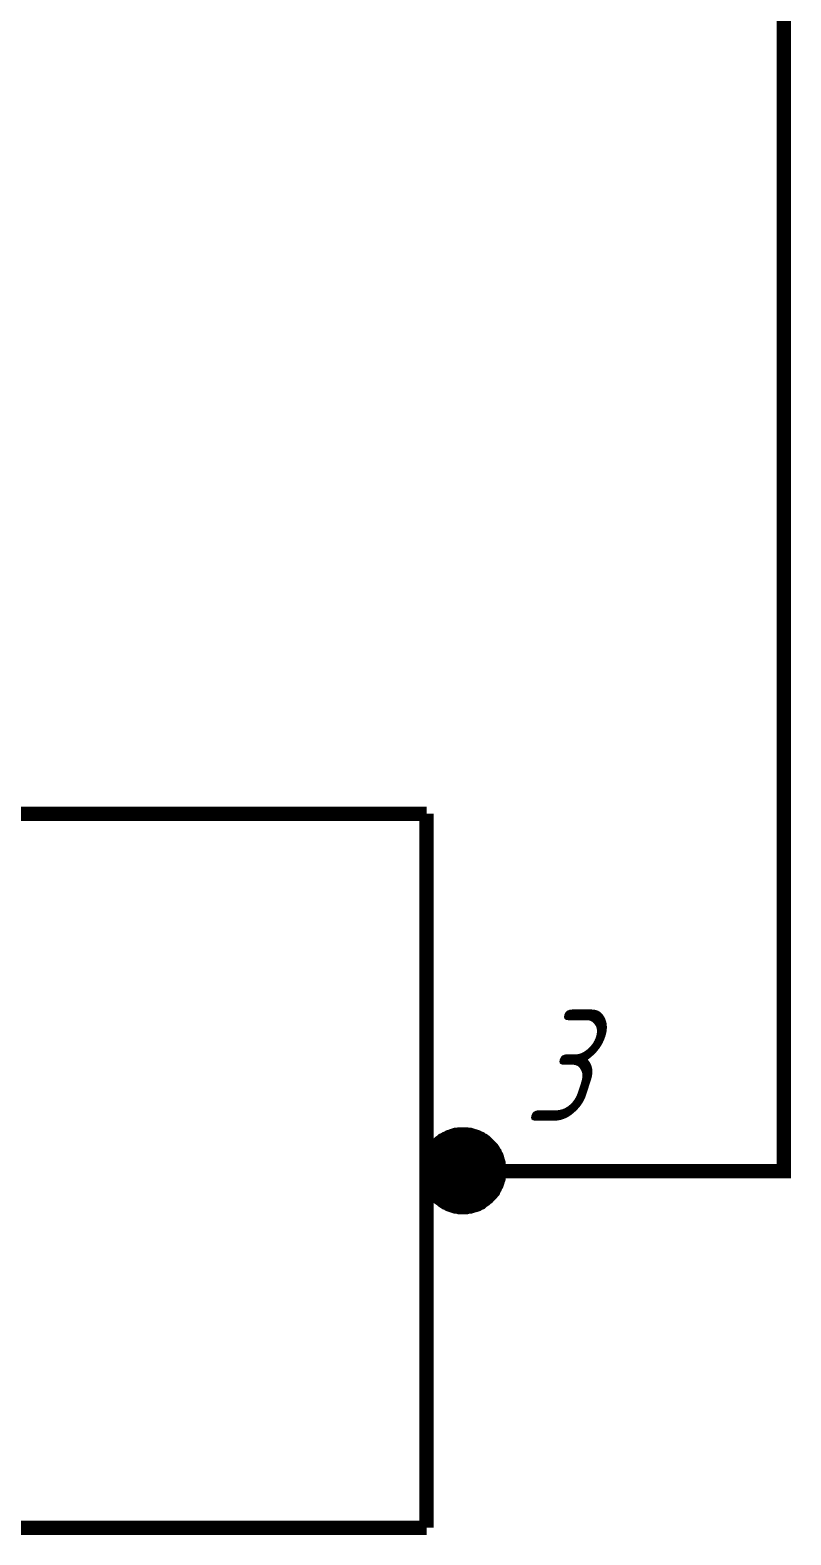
# Model space of a CAD drawing. Header units: millimetres. Extents: x 0 to 420, y 0 to 297.
# Drawn here: x 356.64 to 372.63, y 102.34 to 133.96 of the extents above; entities that cross this region are included whole.
import ezdxf

# ---------------------------------------------------------------- set-up
doc = ezdxf.new("R2010")
doc.units = ezdxf.units.MM
doc.layers.add('Sheet', color=255, linetype='Continuous')
doc.styles.add('GOST', font='', dxfattribs={"oblique": 18})
doc.styles.get('GOST').set_extended_font_data('GOST type A')

msp = doc.modelspace()

# ---------------------------------------------------------------- linework, layer by layer
at = {"layer": 'Sheet'}
for points, const_width in [([(162.53, 239.999), (152.515, 239.999), (152.515, 159.999), (226.999, 159.999), (372.485, 159.999), (372.485, 109.983), (369.993, 109.983)], 0.3), ([(349.985, 117.495), (364.974, 117.495)], 0.3), ([(364.974, 117.495), (364.974, 102.492)], 0.3), ([(365.737, 110.757), (365.704, 110.757), (365.659, 110.757), (365.625, 110.746), (365.58, 110.746), (365.546, 110.735), (365.513, 110.724), (365.479, 110.712), (365.445, 110.701), (365.412, 110.679), (365.378, 110.668), (365.344, 110.645), (365.311, 110.634), (365.288, 110.611), (365.254, 110.589), (365.221, 110.555), (365.198, 110.533), (365.176, 110.51), (365.153, 110.477), (365.131, 110.454), (365.109, 110.42), (365.086, 110.387), (365.064, 110.364), (365.052, 110.331), (365.03, 110.297), (365.019, 110.263), (365.007, 110.218), (364.996, 110.185), (364.985, 110.151), (364.985, 110.106), (364.974, 110.072), (364.974, 110.039), (364.974, 109.994)], 0.3), ([(364.974, 109.994), (364.974, 110.039), (364.974, 110.072), (364.985, 110.106), (364.985, 110.151), (364.996, 110.185), (365.007, 110.218), (365.019, 110.263), (365.03, 110.297), (365.052, 110.331), (365.064, 110.364), (365.086, 110.387), (365.109, 110.42), (365.131, 110.454), (365.153, 110.477), (365.176, 110.51), (365.198, 110.533), (365.221, 110.555), (365.254, 110.589), (365.288, 110.611), (365.311, 110.634), (365.344, 110.645), (365.378, 110.668), (365.412, 110.679), (365.445, 110.701), (365.479, 110.712), (365.513, 110.724), (365.546, 110.735), (365.58, 110.746), (365.625, 110.746), (365.659, 110.757), (365.704, 110.757), (365.737, 110.757)], 0.0991), ([(366.501, 109.994), (366.501, 110.039), (366.501, 110.072), (366.49, 110.106), (366.49, 110.151), (366.478, 110.185), (366.467, 110.218), (366.456, 110.263), (366.445, 110.297), (366.422, 110.331), (366.411, 110.364), (366.388, 110.387), (366.377, 110.42), (366.355, 110.454), (366.332, 110.477), (366.299, 110.51), (366.276, 110.533), (366.254, 110.555), (366.22, 110.589), (366.198, 110.611), (366.164, 110.634), (366.13, 110.645), (366.108, 110.668), (366.074, 110.679), (366.04, 110.701), (366.007, 110.712), (365.962, 110.724), (365.928, 110.735), (365.894, 110.746), (365.85, 110.746), (365.816, 110.757), (365.782, 110.757), (365.737, 110.757)], 0.3), ([(365.737, 110.757), (365.737, 110.757)], 0.0991), ([(365.737, 110.757), (365.782, 110.757), (365.816, 110.757), (365.85, 110.746), (365.894, 110.746), (365.928, 110.735), (365.962, 110.724), (366.007, 110.712), (366.04, 110.701), (366.074, 110.679), (366.108, 110.668), (366.13, 110.645), (366.164, 110.634), (366.198, 110.611), (366.22, 110.589), (366.254, 110.555), (366.276, 110.533), (366.299, 110.51), (366.332, 110.477), (366.355, 110.454), (366.377, 110.42), (366.388, 110.387), (366.411, 110.364), (366.422, 110.331), (366.445, 110.297), (366.456, 110.263), (366.467, 110.218), (366.478, 110.185), (366.49, 110.151), (366.49, 110.106), (366.501, 110.072), (366.501, 110.039), (366.501, 109.994)], 0.0991), ([(364.974, 109.994), (364.974, 109.96), (364.974, 109.915), (364.985, 109.881), (364.985, 109.837), (364.996, 109.803), (365.007, 109.769), (365.019, 109.735), (365.03, 109.702), (365.052, 109.668), (365.064, 109.634), (365.086, 109.601), (365.109, 109.567), (365.131, 109.545), (365.153, 109.511), (365.176, 109.477), (365.198, 109.455), (365.221, 109.432), (365.254, 109.41), (365.288, 109.387), (365.311, 109.365), (365.344, 109.342), (365.378, 109.32), (365.412, 109.309), (365.445, 109.286), (365.479, 109.275), (365.513, 109.264), (365.546, 109.253), (365.58, 109.241), (365.625, 109.241), (365.659, 109.23), (365.704, 109.23), (365.737, 109.23)], 0.3), ([(364.985, 109.983), (369.993, 109.983)], 0.3), ([(365.737, 109.23), (365.704, 109.23), (365.659, 109.23), (365.625, 109.241), (365.58, 109.241), (365.546, 109.253), (365.513, 109.264), (365.479, 109.275), (365.445, 109.286), (365.412, 109.309), (365.378, 109.32), (365.344, 109.342), (365.311, 109.365), (365.288, 109.387), (365.254, 109.41), (365.221, 109.432), (365.198, 109.455), (365.176, 109.477), (365.153, 109.511), (365.131, 109.545), (365.109, 109.567), (365.086, 109.601), (365.064, 109.634), (365.052, 109.668), (365.03, 109.702), (365.019, 109.735), (365.007, 109.769), (364.996, 109.803), (364.985, 109.837), (364.985, 109.881), (364.974, 109.915), (364.974, 109.96), (364.974, 109.994)], 0.0991), ([(364.974, 109.994), (364.974, 109.994)], 0.0991), ([(365.737, 109.23), (365.782, 109.23), (365.816, 109.23), (365.85, 109.241), (365.894, 109.241), (365.928, 109.253), (365.962, 109.264), (366.007, 109.275), (366.04, 109.286), (366.074, 109.309), (366.108, 109.32), (366.13, 109.342), (366.164, 109.365), (366.198, 109.387), (366.22, 109.41), (366.254, 109.432), (366.276, 109.455), (366.299, 109.477), (366.332, 109.511), (366.355, 109.545), (366.377, 109.567), (366.388, 109.601), (366.411, 109.634), (366.422, 109.668), (366.445, 109.702), (366.456, 109.735), (366.467, 109.769), (366.478, 109.803), (366.49, 109.837), (366.49, 109.881), (366.501, 109.915), (366.501, 109.96), (366.501, 109.994)], 0.3), ([(366.501, 109.994), (366.501, 109.96), (366.501, 109.915), (366.49, 109.881), (366.49, 109.837), (366.478, 109.803), (366.467, 109.769), (366.456, 109.735), (366.445, 109.702), (366.422, 109.668), (366.411, 109.634), (366.388, 109.601), (366.377, 109.567), (366.355, 109.545), (366.332, 109.511), (366.299, 109.477), (366.276, 109.455), (366.254, 109.432), (366.22, 109.41), (366.198, 109.387), (366.164, 109.365), (366.13, 109.342), (366.108, 109.32), (366.074, 109.309), (366.04, 109.286), (366.007, 109.275), (365.962, 109.264), (365.928, 109.253), (365.894, 109.241), (365.85, 109.241), (365.816, 109.23), (365.782, 109.23), (365.737, 109.23)], 0.0991), ([(366.501, 109.994), (366.501, 109.994), (366.501, 109.994), (366.501, 109.994), (366.501, 109.994), (366.501, 109.994), (366.501, 109.994), (366.501, 109.994), (366.501, 109.994), (366.501, 109.994), (366.501, 109.994), (366.501, 109.994), (366.501, 109.994), (366.501, 109.994), (366.501, 109.994), (366.501, 109.994), (366.501, 109.994), (366.501, 109.994), (366.501, 109.994), (366.501, 109.994), (366.501, 109.994), (366.501, 109.994), (366.501, 109.994), (366.501, 109.994), (366.501, 109.994), (366.501, 109.994), (366.501, 109.994), (366.501, 109.994), (366.501, 109.994), (366.501, 109.994), (366.501, 109.994), (366.501, 109.994), (366.501, 109.994)], 0.0991), ([(366.501, 109.994), (366.501, 109.994)], 0.0991), ([(364.974, 102.492), (349.985, 102.492)], 0.3)]:
    msp.add_lwpolyline(points, dxfattribs=dict(at, const_width=const_width))
at = {"layer": 'Sheet', "const_width": 0.762}
msp.add_lwpolyline([(365.381, 110, 1), (366.143, 110, 1)], format="xyb", close=True, dxfattribs=at)

# ---------------------------------------------------------------- texts
at = {"layer": 'Sheet', "style": 'GOST', "oblique": 18}
msp.add_text('3', height=2.336, dxfattribs=at).set_placement((367.006, 111.038))

doc.saveas('drawing.dxf')
